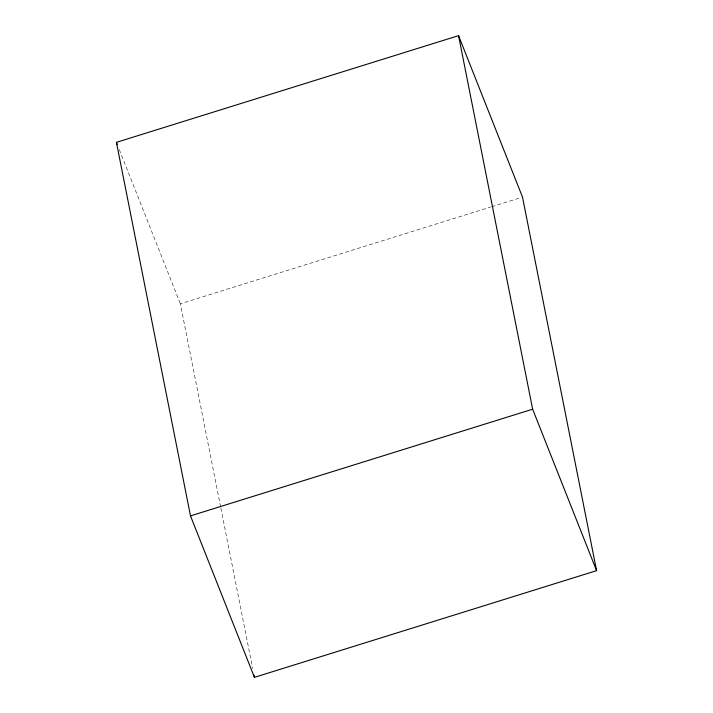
<?xml version="1.0" encoding="UTF-8"?>
<svg xmlns="http://www.w3.org/2000/svg" width="713" height="713" viewBox="0 0 713 713"><rect width="100%" height="100%" fill="white"/><g stroke="black" fill="none" stroke-linecap="round" stroke-linejoin="round"><path stroke-width="0.53" stroke-dasharray="3.56 2.67" d="M220.638 506.961L180.353 303.8L490.624 207.046M491.685 206.717L521.444 197.439M119.285 149.596L180.353 303.8M220.861 508.048L252.696 668.616"/><path stroke-width="1.07" d="M116.415 142.35L458.566 35.65L522.504 197.109L596.585 570.65L254.434 677.35L190.496 515.891L116.415 142.35L117.235 144.418M190.496 515.891L532.647 409.2L458.566 35.65M532.647 409.2L596.585 570.65M253.997 675.166L254.434 677.35"/></g></svg>
